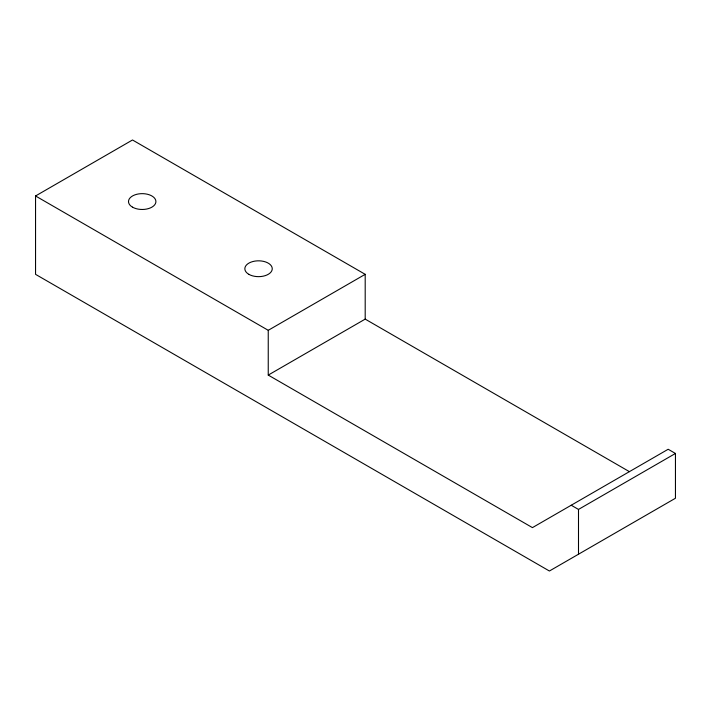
<?xml version="1.0" encoding="UTF-8"?>
<svg xmlns="http://www.w3.org/2000/svg" width="711" height="711" viewBox="0 0 711 711"><rect width="100%" height="100%" fill="white"/><g stroke="black" fill="none" stroke-linecap="round" stroke-linejoin="round"><path stroke-width="1.07" d="M35.55 195.969L268.243 330.313L268.243 375.088L532.441 527.624L668.18 449.263L675.45 453.458L675.45 498.242L549.407 571.013L35.55 274.339L35.55 195.969L132.504 139.987L365.196 274.33L365.196 319.115L629.395 471.651M268.243 330.313L365.196 274.33M268.243 375.088L365.196 319.115M571.226 505.237L578.496 509.432L675.45 453.458M578.496 509.432L578.496 554.216M132.504 207.159A13.713 7.919 0 0 0 155.442 203.613A13.713 7.919 0 0 0 138.654 193.916A13.713 7.919 0 0 0 132.504 207.159M248.85 274.33A13.713 7.919 0 0 0 271.789 270.784A13.713 7.919 0 0 0 255 261.088A13.713 7.919 0 0 0 248.85 274.33"/></g></svg>
